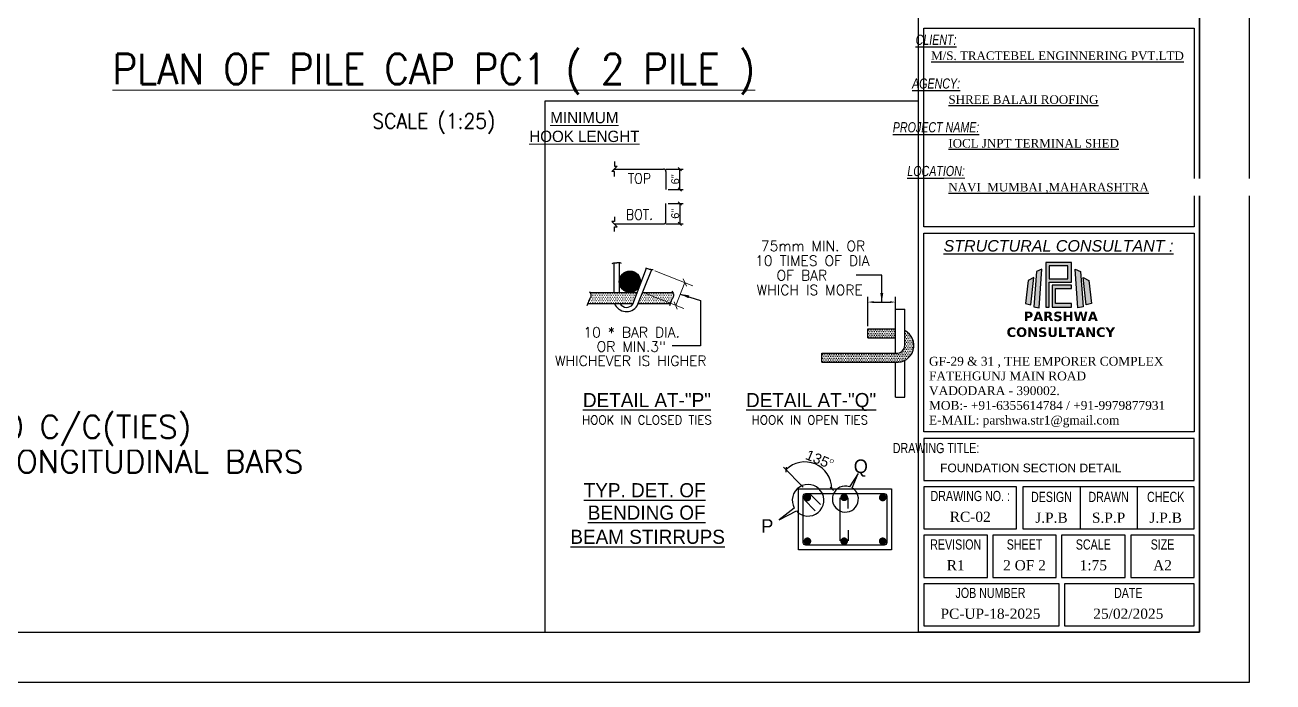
# Model space of a CAD drawing. Header units: millimetres. Extents: x 0 to 1124626, y -157535 to 82123.
# Drawn here: x 450154 to 466518, y -66152 to -57533 of the extents above; entities that cross this region are included whole.
import ezdxf
from ezdxf.enums import TextEntityAlignment as Align

# ---------------------------------------------------------------- set-up
doc = ezdxf.new("R2010")
doc.units = ezdxf.units.MM
doc.header["$MEASUREMENT"] = 0
doc.linetypes.add('$AUDIT_BAD_LTYPE8', pattern=[0])
for name, color, linetype, lineweight in [('6 TEXT', 7, 'Continuous', 25), ('DIMENSION', 11, 'Continuous', 15), ('SHEET', 7, 'Continuous', 15), ('TITLE TEXT', 50, 'Continuous', 18)]:
    doc.layers.add(name, color=color, linetype=linetype, lineweight=lineweight)
doc.layers.add('GF-COL', color=12, linetype='Continuous')
doc.styles.add('JAINIL', font='times.ttf')
doc.styles.add('MtX_romans_shx', font='romans.shx')
doc.styles.add('style1', font='romans.shx', dxfattribs={"width": 0.9, "height": 300})
doc.styles.add('style2', font='arial.ttf', dxfattribs={"height": 20})
doc.styles.add('TEXT3', font='geniso.shx')
doc.styles.add('TEXT3 0.75NA', font='geniso.shx', dxfattribs={"width": 0.75})
doc.dimstyles.new('DSC2', dxfattribs={"dimtxt": 8, "dimasz": 3, "dimexe": 3, "dimexo": 2, "dimgap": 0.5, "dimtad": 1, "dimdec": 1, "dimzin": 3, "dimdsep": 46, "dimlunit": 4, "dimtxsty": 'style2', "dimblk": 'OBLIQUE', "dimcen": 1, "dimclrd": 45, "dimclre": 8, "dimclrt": 7, "dimadec": 0, "dimazin": 0, "dimtfac": 1, "dimtdec": 1, "dimtix": 1, "dimtmove": 1, "dimatfit": 3, "dimldrblk": 'OBLIQUE', "dimfxl": 1, "dimtolj": 1, "dimtzin": 0, "dimlwd": -1, "dimlwe": -1, "dimarcsym": 0})
doc.dimstyles.get("Standard").update_dxf_attribs({"dimtxt": 0.18, "dimasz": 0.18, "dimexe": 0.18, "dimexo": 0.0625, "dimgap": 0.09, "dimtad": 0, "dimtih": 1, "dimtoh": 1, "dimdec": 4, "dimzin": 0, "dimdsep": 46, "dimtxsty": 'Standard', "dimcen": 0.09, "dimadec": 0, "dimazin": 0, "dimtfac": 1, "dimtdec": 4, "dimtofl": 0, "dimtmove": 0, "dimatfit": 3, "dimfxl": 1, "dimtolj": 1, "dimtzin": 0, "dimarcsym": 0})

# ---------------------------------------------------------------- blocks, each defined once
blk = doc.blocks.new('Q')
at = {"linetype": 'Continuous', "ltscale": 0.5, "transparency": 33554687}
h = blk.add_hatch(color=152, dxfattribs=at)
h.dxf.hatch_style = 1
h.paths.add_polyline_path([(9.79, 19.18), (9.79, 9.76), (10.5, 9.76), (10.5, 15.05), (15.19, 15.05), (15.19, 19.18)])
h.paths.add_polyline_path([(10.5, 18.5), (10.5, 15.72), (14.45, 15.72), (14.45, 18.5)], flags=16)
h = blk.add_hatch(color=152, dxfattribs=at)
h.dxf.hatch_style = 1
h.paths.add_polyline_path([(6.07, 15.37), (5.53, 10.52), (6.67, 10.29), (7.27, 16.02)])
h.paths.add_polyline_path([(18.9, 15.37), (19.44, 10.52), (18.3, 10.29), (17.7, 16.02)])
h = blk.add_hatch(color=10, dxfattribs=at)
h.dxf.hatch_style = 1
h.paths.add_polyline_path([(7.87, 17.31), (7.27, 9.83), (8.41, 9.62), (8.96, 17.82)])
h.paths.add_polyline_path([(17.1, 17.31), (17.7, 9.83), (16.56, 9.62), (16.01, 17.82)])
h = blk.add_hatch(color=152, dxfattribs=at)
h.dxf.hatch_style = 1
h.paths.add_polyline_path([(11.15, 14.43), (11.15, 9.76), (15.19, 9.76), (15.19, 10.52), (11.87, 10.52), (11.87, 13.69), (15.19, 13.69), (15.19, 14.43)])
at = {"color": 152, "linetype": 'Continuous'}
for points in [[(9.79, 19.18), (9.79, 9.76), (10.5, 9.76), (10.5, 15.05), (15.19, 15.05), (15.19, 19.18), (9.79, 19.18)], [(10.5, 18.5), (10.5, 15.72), (14.45, 15.72), (14.45, 18.5), (10.5, 18.5)], [(6.07, 15.37), (5.53, 10.52), (6.67, 10.29), (7.27, 16.02), (6.07, 15.37)], [(18.9, 15.37), (19.44, 10.52), (18.3, 10.29), (17.7, 16.02), (18.9, 15.37)], [(11.15, 14.43), (11.15, 9.76), (15.19, 9.76), (15.19, 10.52), (11.87, 10.52), (11.87, 13.69), (15.19, 13.69), (15.19, 14.43), (11.15, 14.43)]]:
    blk.add_lwpolyline(points, dxfattribs=at)
at = {"color": 10, "linetype": 'Continuous'}
for points in [[(7.87, 17.31), (7.27, 9.83), (8.41, 9.62), (8.96, 17.82), (7.87, 17.31)], [(17.1, 17.31), (17.7, 9.83), (16.56, 9.62), (16.01, 17.82), (17.1, 17.31)]]:
    blk.add_lwpolyline(points, dxfattribs=at)
at = {"linetype": 'Continuous', "insert": (1.32, 8.82), "char_height": 2, "attachment_point": 1}
blk.add_mtext_dynamic_manual_height_columns('\\pxqc;{\\fVerdana|b1|i0|c0|p34;\\C152;PARSHWA\\PCONSULTANCY }', width=23.282, gutter_width=1, heights=[6.3], dxfattribs=at)
blk = doc.blocks.new('_Oblique')
at = {"color": 0, "lineweight": -2}
blk.add_line((-0.5, -0.5), (0.5, 0.5), dxfattribs=at)
blk = doc.blocks.new('*D1137')
at = {"color": 8, "ltscale": 0.5, "transparency": 16777216}
for p, q in [((344277.7, 142366.1), (344293.1, 142366.1)), ((344279.7, 142348.1), (344293.1, 142348.1))]:
    blk.add_line(p, q, dxfattribs=at)
at = {"color": 45, "ltscale": 0.5, "transparency": 16777216}
blk.add_line((344290.1, 142348.1), (344290.1, 142366.1), dxfattribs=at)
at = {"layer": 'DEFPOINTS', "color": 0, "ltscale": 0.5, "transparency": 16777216}
for p in [(344275.7, 142366.1), (344290.1, 142366.1), (344277.7, 142348.1)]:
    blk.add_point(p, dxfattribs=at)
at = {"color": 45, "ltscale": 0.5, "transparency": 16777216, "xscale": 3, "yscale": 3, "zscale": 3}
for p, rotation in [((344290.1, 142366.1), 90), ((344290.1, 142348.1), 270)]:
    blk.add_blockref('_Oblique', p, dxfattribs=dict(at, rotation=rotation))
at = {"color": 7, "ltscale": 0.5, "transparency": 16777216, "insert": (344286, 142357.1), "char_height": 7, "attachment_point": 5, "rotation": 90, "style": 'style2'}
blk.add_mtext('\\A1;6"', dxfattribs=at)
blk = doc.blocks.new('*D1138')
at = {"color": 8, "ltscale": 0.5, "transparency": 16777216}
for p, q in [((344279.7, 142335.7), (344293.1, 142335.7)), ((344277.7, 142317.7), (344293.1, 142317.7))]:
    blk.add_line(p, q, dxfattribs=at)
at = {"color": 45, "ltscale": 0.5, "transparency": 16777216}
blk.add_line((344290.1, 142335.7), (344290.1, 142317.7), dxfattribs=at)
at = {"layer": 'DEFPOINTS', "color": 0, "ltscale": 0.5, "transparency": 16777216}
for p in [(344277.7, 142335.7), (344275.7, 142317.7), (344290.1, 142317.7)]:
    blk.add_point(p, dxfattribs=at)
at = {"color": 45, "ltscale": 0.5, "transparency": 16777216, "xscale": 3, "yscale": 3, "zscale": 3}
for p, rotation in [((344290.1, 142335.7), 90), ((344290.1, 142317.7), 270)]:
    blk.add_blockref('_Oblique', p, dxfattribs=dict(at, rotation=rotation))
at = {"color": 7, "ltscale": 0.5, "transparency": 16777216, "insert": (344286, 142326.7), "char_height": 7, "attachment_point": 5, "rotation": 90, "style": 'style2'}
blk.add_mtext('\\A1;6"', dxfattribs=at)
blk = doc.blocks.new('T')
at = {"ltscale": 0.25}
h = blk.add_hatch(dxfattribs=at)
h.set_pattern_fill('DOTS', color=256, scale=25, style=0)
h.set_pattern_definition([(0, (364628.7036, 134455.7945), (0.78125, 1.5625), [0, -1.5625])])
h.paths.add_polyline_path([(344212.47, 142257.22), (344211.86, 142255.65), (344211.51, 142252.5), (344210.21, 142251.09), (344210.2, 142251.07), (344209.84, 142250.38), (344208.66, 142247.3), (344248.66, 142247.3), (344252.48, 142257.22)])
h.paths.add_polyline_path([(344281.43, 142247.3), (344281.46, 142247.36), (344282.39, 142250.37), (344283.03, 142251.06), (344284.47, 142254.82), (344284.46, 142255.14), (344284.33, 142255.82), (344284.07, 142256.56), (344283.74, 142257.22), (344257.22, 142257.22), (344253.29, 142247.3)])
h = blk.add_hatch(dxfattribs=at)
h.set_pattern_fill('DOTS', color=256, scale=25, style=0)
h.set_pattern_definition([(0, (364154.0407, 150003.4347), (0.78125, -1.5625), [0, -1.5625])])
h.paths.add_polyline_path([(344415.5, 142203.55), (344415.5, 142195.51), (344480.73, 142195.51), (344480.73, 142195.53, 0.8245696), (344488.76, 142223.37), (344488.76, 142210.23, -0.4455468), (344481.34, 142203.55)])
h.paths.add_polyline_path([(344480.73, 142216.94), (344480.73, 142224.98), (344456.23, 142224.98), (344456.23, 142216.94)])
at = {"layer": 'GF-COL'}
h = blk.add_hatch(dxfattribs=at)
h.set_pattern_fill('ANSI31', color=6, scale=7.5, style=0)
h.set_pattern_definition([(45, (220759.7722, 92928.574), (-0.6629126074, 0.6629126074), [])])
h.paths.add_polyline_path([(344236.71, 142264.79, 0.9069864), (344255.3, 142266.61, 0.9069864), (344236.71, 142268.43)])
at = {"color": 2, "linetype": '$AUDIT_BAD_LTYPE8', "lineweight": 30}
for p, q in [((344234.7, 142368.7), (344229.9, 142363.9)), ((344232.3, 142372.9), (344232.3, 142368.7)), ((344232.3, 142368.7), (344234.7, 142368.7)), ((344232.3, 142363.9), (344229.9, 142363.9)), ((344232.13, 142366.13), (344275.72, 142366.13)), ((344232.3, 142359.7), (344232.3, 142363.9)), ((344277.72, 142364.13), (344277.72, 142348.13)), ((344277.72, 142319.67), (344277.72, 142335.67)), ((344232.3, 142324.1), (344232.3, 142319.9)), ((344232.3, 142319.9), (344229.9, 142319.9)), ((344234.7, 142315.1), (344229.9, 142319.9)), ((344232.13, 142317.67), (344275.72, 142317.67)), ((344232.3, 142310.9), (344232.3, 142315.1)), ((344232.3, 142315.1), (344234.7, 142315.1))]:
    blk.add_line(p, q, dxfattribs=at)
at = {"color": 30, "linetype": 'Continuous', "ltscale": 0.25}
for p, q in [((344456.23, 142227.36), (344456.23, 142253.28)), ((344480.73, 142242.32), (344480.73, 142253.28))]:
    blk.add_line(p, q, dxfattribs=at)
at = {"color": 30, "ltscale": 0.25}
blk.add_line((344461.23, 142248.6), (344475.73, 142248.6), dxfattribs=at)
at = {"color": 8, "linetype": 'Continuous', "ltscale": 0.25}
blk.add_line((344399.13, 142085), (344381.74, 142102.59), dxfattribs=at)
at = {"color": 0}
for p, q in [((344394.91, 142083.57), (344477.15, 142083.57)), ((344394.91, 142029.57), (344394.91, 142083.57)), ((344477.15, 142083.57), (344477.15, 142029.57)), ((344477.15, 142029.57), (344394.91, 142029.57))]:
    blk.add_line(p, q, dxfattribs=at)
at = {"color": 2, "lineweight": 30}
for p, q in [((344409.72, 142064.11), (344399.97, 142073.97)), ((344414.42, 142069.54), (344404.67, 142079.4)), ((344431.85, 142037.45), (344431.85, 142075.69)), ((344438.66, 142066.13), (344438.66, 142075.69)), ((344438.66, 142047.01), (344438.66, 142037.45))]:
    blk.add_line(p, q, dxfattribs=at)
at = {"color": 0}
for points in [[(344442.27, 142084.34), (344447.64, 142097.2), (344439.94, 142085.42)], [(344391.19, 142066.49), (344377.89, 142056.06), (344393.02, 142063.98)]]:
    blk.add_lwpolyline(points, dxfattribs=at)
at = {"color": 2, "lineweight": 30}
blk.add_lwpolyline([(344401.4, 142079.4), (344470.66, 142079.4, -0.4142136), (344472.98, 142077.09), (344472.98, 142036.06, -0.4142136), (344470.66, 142033.75), (344401.4, 142033.75, -0.4142136), (344399.09, 142036.06), (344399.09, 142077.09, -0.4142136)], format="xyb", close=True, dxfattribs=at)
at = {"color": 2, "lineweight": 30, "const_width": 3.37}
for points in [[(344402.73, 142077.53, -1), (344402.73, 142074.17, -1)], [(344435.25, 142077.68, -1), (344435.25, 142074.31, -1)], [(344469.33, 142077.53, 1), (344469.33, 142074.17, 1)], [(344402.8, 142035.53, 1), (344402.8, 142038.89, 1)], [(344435.25, 142035.51, 1), (344435.25, 142038.88, 1)], [(344469.26, 142035.53, -1), (344469.26, 142038.89, -1)]]:
    blk.add_lwpolyline(points, format="xyb", close=True, dxfattribs=at)
at = {"color": 2, "linetype": '$AUDIT_BAD_LTYPE8', "lineweight": 30}
for centre, start, end in [((344275.72, 142364.13), 0, 90), ((344275.72, 142319.67), 270, 0)]:
    blk.add_arc(centre, 2, start, end, dxfattribs=at)
at = {"color": 45, "ltscale": 0.25}
blk.add_arc((344400.54, 142083.57), 23.74, 0, 134.67372, dxfattribs=at)
at = {"color": 0}
for centre, radius, start, end in [((344403.32, 142073.39), 13.96, 222.40884, 209.60771), ((344436.32, 142074.5), 11.5, 71.64191, 58.84078)]:
    blk.add_arc(centre, radius, start, end, dxfattribs=at)
at = {"color": 30, "ltscale": 0.25}
for points in [[(344461.23, 142249.44), (344461.23, 142247.77), (344456.23, 142248.6)], [(344475.73, 142249.44), (344475.73, 142247.77), (344480.73, 142248.6)]]:
    blk.add_solid(points, dxfattribs=at)
at = {"layer": 'DIMENSION', "color": 7, "lineweight": 9}
for p, q in [((344267.99, 142276.28), (344301.64, 142262.96)), ((344286.42, 142245.67), (344294.4, 142265.83)), ((344260.01, 142256.12), (344293.66, 142242.8))]:
    blk.add_line(p, q, dxfattribs=at)
at = {"layer": 'GF-COL', "color": 5}
for p, q in [((344231.63, 142283.29), (344231.63, 142257.22)), ((344236.51, 142283.7), (344236.51, 142257.22)), ((344248.41, 142246.63), (344260.66, 142278.48)), ((344252.46, 142245.21), (344265.2, 142277.39)), ((344456.23, 142216.94), (344456.23, 142224.98)), ((344456.23, 142224.98), (344480.73, 142224.98)), ((344456.23, 142216.94), (344480.73, 142216.94)), ((344415.5, 142195.51), (344415.5, 142203.55)), ((344415.5, 142203.55), (344481.73, 142203.55)), ((344415.5, 142195.51), (344481.73, 142195.51))]:
    blk.add_line(p, q, dxfattribs=at)
at = {"layer": 'GF-COL', "color": 3}
for p, q in [((344208.55, 142247.3), (344248.66, 142247.3)), ((344210.68, 142257.22), (344252.48, 142257.22)), ((344253.29, 142247.3), (344281.49, 142247.3)), ((344257.22, 142257.22), (344283.74, 142257.22)), ((344480.73, 142242.32), (344488.76, 142242.32)), ((344480.73, 142203.55), (344480.73, 142242.32)), ((344488.76, 142210.23), (344488.76, 142242.32)), ((344480.73, 142164.64), (344480.73, 142195.53)), ((344488.76, 142164.64), (344488.76, 142197.09)), ((344480.73, 142164.64), (344488.76, 142164.64))]:
    blk.add_line(p, q, dxfattribs=at)
at = {"layer": 'GF-COL', "color": 5}
for points in [[(344230.17, 142282.78), (344230.95, 142283.09), (344231.62, 142283.28), (344232.19, 142283.39), (344232.68, 142283.44), (344233.12, 142283.45), (344233.52, 142283.44), (344233.9, 142283.43), (344234.29, 142283.45), (344234.7, 142283.51), (344235.14, 142283.59), (344235.6, 142283.66), (344236.08, 142283.71), (344236.58, 142283.69), (344237.09, 142283.59), (344237.62, 142283.38), (344238.16, 142283.03)], [(344259.62, 142278.57), (344260.55, 142278.5), (344261.4, 142278.33), (344262.23, 142278.09), (344263.1, 142277.83), (344264.06, 142277.58), (344265.16, 142277.39), (344266.47, 142277.3)]]:
    blk.add_lwpolyline(points, dxfattribs=at)
at = {"layer": 'GF-COL', "color": 3}
for points in [[(344210.11, 142258.1), (344210.68, 142257.22), (344211.09, 142256.42), (344211.35, 142255.68), (344211.48, 142255), (344211.5, 142254.38), (344211.43, 142253.79), (344211.28, 142253.24), (344211.07, 142252.72), (344210.82, 142252.22), (344210.53, 142251.68), (344210.2, 142251.07), (344209.82, 142250.33), (344209.39, 142249.42), (344208.92, 142248.29), (344208.4, 142246.88), (344207.83, 142245.15)], [(344283.09, 142258.24), (344283.66, 142257.36), (344284.07, 142256.56), (344284.33, 142255.82), (344284.46, 142255.14), (344284.48, 142254.52), (344284.41, 142253.93), (344284.26, 142253.38), (344284.06, 142252.86), (344283.81, 142252.36), (344283.51, 142251.82), (344283.18, 142251.21), (344282.8, 142250.47), (344282.37, 142249.56), (344281.9, 142248.43), (344281.38, 142247.02), (344280.82, 142245.29)]]:
    blk.add_lwpolyline(points, dxfattribs=at)
blk.add_circle((344245.92, 142266.61), 9.38, dxfattribs=at)
at = {"layer": 'GF-COL', "color": 5}
for centre, radius, start, end in [((344242.9, 142251.58), 11.38, 202.10689, 325.99255), ((344243.07, 142250.58), 6.64, 209.65943, 323.49375), ((344482.05, 142210.23), 14.76, 263.92748, 62.91109), ((344482.05, 142210.23), 6.72, 263.92748, 0)]:
    blk.add_arc(centre, radius, start, end, dxfattribs=at)
at = {"color": 45, "ltscale": 0.25, "xscale": 3, "yscale": 3, "zscale": 3}
for p, rotation in [((344383.85, 142100.46), 224.6737227689025), ((344424.28, 142083.57), 269.9999999999971)]:
    blk.add_blockref('_Oblique', p, dxfattribs=dict(at, rotation=rotation))
at = {"layer": 'DIMENSION', "color": 7, "lineweight": 9, "xscale": 5, "yscale": 5, "zscale": 5}
for p, rotation in [((344294.4, 142265.83), 68.40519299391956), ((344286.42, 142245.67), 248.4051929939196)]:
    blk.add_blockref('_Oblique', p, dxfattribs=dict(at, rotation=rotation))
at = {"color": 72, "linetype": '$AUDIT_BAD_LTYPE8', "lineweight": 18, "insert": (344254.38, 142416.78, -4252.9), "char_height": 10, "attachment_point": 3}
blk.add_mtext('\\pxqc;{\\LMINIMUM \\PHOOK LENGHT}', dxfattribs=at)
at = {"color": 7, "ltscale": 0.25, "attachment_point": 5, "rotation": 337.33686, "style": 'style2'}
for s, insert, char_height in [('\\A1;135', (344411.65, 142110.19), 9), ('\\A1;O', (344424.25, 142107.99), 3.5)]:
    blk.add_mtext(s, dxfattribs=dict(at, insert=insert, char_height=char_height))
at = {"layer": '6 TEXT', "color": 72, "style": 'style1'}
for s, height, p in [('75mm MIN. OR', 9, (344361.69, 142293.66)), ('10 TIMES OF DIA', 9, (344356.59, 142280.69)), ('OF BAR', 9, (344375.54, 142267.73)), ('WHICH IS MORE', 9, (344357.96, 142254.77)), ('10 * BAR DIA.', 9, (344204.9, 142217.4)), ('OR MIN.3"', 9, (344216.55, 142204.77)), ('WHICHEVER IS HIGHER', 9, (344179.82, 142192.19)), ('HOOK IN CLOSED TIES', 7.695, (344203.59, 142140.52)), ('HOOK IN OPEN TIES', 7.695, (344353.47, 142140.52))]:
    blk.add_text(s, height=height, dxfattribs=at).set_placement(p)
at = {"layer": '6 TEXT', "color": 8}
for s, p in [('%%UDETAIL AT-"P"', (344204.44, 142155.73)), ('%%UDETAIL AT-"Q"', (344348.55, 142155.73)), ('%%UTYP. DET. OF', (344205.13, 142076.05)), ('%%UBENDING OF', (344208.76, 142056.24)), ('%%UBEAM STIRRUPS', (344193.34, 142034.88))]:
    blk.add_text(s, height=12.5, dxfattribs=at).set_placement(p)
at = {"layer": '6 TEXT', "color": 4}
for s, p in [('Q', (344443.7, 142097.46)), ('P', (344361.98, 142044.68))]:
    blk.add_text(s, height=12, dxfattribs=at).set_placement(p)
at = {"layer": '6 TEXT', "color": 72, "char_height": 9, "attachment_point": 8, "style": 'style1'}
for s, insert in [('TOP', (344254.38, 142353.36, 4497.41)), ('BOT.', (344254.38, 142321.44, 4497.41))]:
    blk.add_mtext(s, dxfattribs=dict(at, insert=insert))
at = {"ltscale": 0.5}
for base, p1, p2, angle, picture, middle in [((344290.1, 142366.13), (344277.72, 142348.13), (344275.72, 142366.13), 90, '*D1137', (344286.03, 142357.13)), ((344290.1, 142317.67), (344277.72, 142335.67), (344275.72, 142317.67), 270, '*D1138', (344286.03, 142326.67))]:
    dim = blk.add_linear_dim(base=base, p1=p1, p2=p2, angle=angle, text='6"', dimstyle='DSC2', dxfattribs=at)
    dim.commit()
    dim.dimension.update_dxf_attribs({"geometry": picture, "text_midpoint": middle})
at = {"color": 30, "linetype": '$AUDIT_BAD_LTYPE8'}
for points in [[(344468.48, 142248.6), (344468.48, 142272.41), (344445.84, 142272.41)], [(344290.41, 142255.75), (344308.26, 142249.89), (344308.26, 142209.79), (344283.36, 142209.79)]]:
    blk.add_leader(points, dimstyle='Standard', override={"dimasz": 8, "dimgap": 0.75}, dxfattribs=at)

msp = doc.modelspace()

# ---------------------------------------------------------------- linework, layer by layer
at = {"lineweight": 25}
for p, q in [((463987.6369, -63591.5441, 0), (463987.6369, -64143.4602, 0)), ((464736.6032, -63591.5441, 0), (464736.6032, -64143.4602, 0))]:
    msp.add_line(p, q, dxfattribs=at)
at = {"lineweight": 25, "elevation": 0}
for points in [[(461872.0026, -54521.8243), (465555.433, -54521.8243), (465555.433, -65498.6306), (461872.0026, -65498.6306)], [(465485.5695, -60181.4834), (461941.8661, -60181.4834), (461941.8661, -57574.677), (465485.5695, -57574.677)], [(456968.6159, -65498.6306), (461872.0026, -65498.6306), (461872.0026, -58530.5), (456968.6159, -58530.5)], [(465485.5695, -62872.0692), (461941.8661, -62872.0692), (461941.8661, -60265.2628), (465485.5695, -60265.2628)], [(461941.8661, -63507.7647), (465485.5695, -63507.7647), (465485.5695, -62955.8486), (461941.8661, -62955.8486)], [(461941.8661, -64143.4602), (463154.8912, -64143.4602), (463154.8912, -63591.5441), (461941.8661, -63591.5441)], [(463238.6706, -64143.4602), (465485.5695, -64143.4602), (465485.5695, -63591.5441), (463238.6706, -63591.5441)], [(461941.8661, -64779.1557), (462773.891, -64779.1557), (462773.891, -64227.2396), (461941.8661, -64227.2396)], [(462843.7545, -64779.1557), (463675.7795, -64779.1557), (463675.7795, -64227.2396), (462843.7545, -64227.2396)], [(463745.643, -64779.1557), (464577.6679, -64779.1557), (464577.6679, -64227.2396), (463745.643, -64227.2396)], [(464653.5445, -64779.1557), (465485.5695, -64779.1557), (465485.5695, -64227.2396), (464653.5445, -64227.2396)], [(461941.8661, -65414.8512), (463713.7178, -65414.8512), (463713.7178, -64862.9351), (461941.8661, -64862.9351)], [(463783.5813, -65414.8512), (465485.5695, -65414.8512), (465485.5695, -64862.9351), (463783.5813, -64862.9351)]]:
    msp.add_lwpolyline(points, close=True, dxfattribs=at)

# ---------------------------------------------------------------- block references
at = {"color": 1, "ltscale": 0.5, "xscale": 14.83926843298923, "yscale": 14.83926843298923, "zscale": 14.83926843298923}
msp.add_blockref('T', (-4650271.9676, -2172033.4051, 0), dxfattribs=at)
at = {"lineweight": 25, "xscale": 62.12109905813212, "yscale": 62.12109905813212, "zscale": 62.12109905813212}
msp.add_blockref('Q', (462930.3149, -61841.6165, 0), dxfattribs=at)

# ---------------------------------------------------------------- texts
at = {"lineweight": 25, "attachment_point": 2}
for s, insert, char_height, style in [('\\pxql;{\\farial|b0|i1|c0|p0;\\L\\C1;CLIENT:}', (462100.2245, -57660.4708, 0), 133.501871, 'TEXT3 0.75NA'), ('\\pxql;{\\farial|b0|i1|c0|p0;\\L\\C1;AGENCY:}', (462100.2245, -58234.2456, 0), 133.501871, 'TEXT3 0.75NA'), ('\\pxql;{\\farial|b0|i1|c0|p0;\\L\\C1;PROJECT NAME:}', (462100.2245, -58808.0205, 0), 133.501871, 'TEXT3 0.75NA'), ('\\pxql;{\\farial|b0|i1|c0|p0;\\L\\C1;LOCATION:}', (462100.2245, -59381.7953, 0), 133.501871, 'TEXT3 0.75NA'), ('\\pxqc;{\\farial|b0|i1|c0|p0;\\L\\W1;\\C1;STRUCTURAL CONSULTANT : }', (463705.9151, -60354.977, 0), 150.560026, 'TEXT3 0.75NA'), ('\\pxql;{\\farial|b0|i0|c0|p0;\\C1;DRAWING TITLE:}', (462100.2245, -63016.2483, 0), 133.501871, 'TEXT3 0.75NA'), ('\\pxqc;{\\farial|b0|i0|c0|p0;\\C1;DRAWING NO. :}', (462548.3787, -63645.1575, 0), 133.501871, 'TEXT3 0.75NA'), ('\\pxqc;{\\farial|b0|i0|c0|p0;\\C1;DESIGN}', (463613.1538, -63656.7317, 0), 133.501871, 'TEXT3 0.75NA'), ('\\pxqc;{\\farial|b0|i0|c0|p0;\\C1;DRAWN}', (464362.12, -63656.7317, 0), 133.501871, 'TEXT3 0.75NA'), ('\\pxqc;{\\farial|b0|i0|c0|p0;\\C1;CHECK}', (465111.0863, -63656.7317, 0), 133.501871, 'TEXT3 0.75NA'), ('\\pxqc;{\\C22;RC-02}', (462548.3787, -63917.8988, 0), 133.501871, 'JAINIL'), ('\\pxqc;{\\C22;J.P.B}', (463613.1538, -63929.473, 0), 133.501871, 'JAINIL'), ('\\pxqc;{\\C22;S.P.P}', (464362.12, -63929.473, 0), 133.501871, 'JAINIL'), ('\\pxqc;{\\C22;J.P.B}', (465111.0863, -63929.473, 0), 133.501871, 'JAINIL'), ('\\pxqc;{\\farial|b0|i0|c0|p0;\\C1;REVISION}', (462357.8786, -64280.853, 0), 133.501871, 'TEXT3 0.75NA'), ('\\pxqc;{\\farial|b0|i0|c0|p0;\\C1;SHEET}', (463259.767, -64280.853, 0), 133.501871, 'TEXT3 0.75NA'), ('\\pxqc;{\\farial|b0|i0|c0|p0;\\C1;SCALE}', (464161.6555, -64280.853, 0), 133.501871, 'TEXT3 0.75NA'), ('\\pxqc;{\\farial|b0|i0|c0|p0;\\C1;SIZE}', (465069.557, -64280.853, 0), 133.501871, 'TEXT3 0.75NA'), ('\\pxqc;{\\C22;R1}', (462357.8786, -64553.5943, 0), 133.501871, 'JAINIL'), ('\\pxqc;{\\C22;2 OF 2}', (463259.767, -64553.5943, 0), 133.501871, 'JAINIL'), ('\\pxqc;{\\C22;1:75}', (464161.6555, -64553.5943, 0), 133.501871, 'JAINIL'), ('\\pxqc;{\\C22;A2}', (465069.557, -64553.5943, 0), 133.501871, 'JAINIL'), ('\\pxqc;{\\farial|b0|i0|c0|p0;\\C1;JOB NUMBER}', (462813.6381, -64916.5485, 0), 133.501871, 'TEXT3 0.75NA'), ('\\pxqc;{\\farial|b0|i0|c0|p0;\\C1;DATE}', (464620.4215, -64916.5485, 0), 133.501871, 'TEXT3 0.75NA'), ('\\pxqc;{\\C22;PC-UP-18-2025', (462813.6381, -65189.2898, 0), 133.501871, 'JAINIL'), ('\\pxqc;{\\C22;25/02/2025}', (464620.4215, -65189.2898, 0), 133.501871, 'JAINIL')]:
    msp.add_mtext(s, dxfattribs=dict(at, insert=insert, char_height=char_height, style=style))
at = {"lineweight": 25, "attachment_point": 1, "style": 'TEXT3'}
for s, insert, char_height, width in [('{\\ftimes new roman|b0|i0|c0|p0;\\LM/S. TRACTEBEL ENGINNERING PVT.LTD }', (462035.1752, -57880.1468, 0), 112.668476, 30788.018562), ('{\\ftimes new roman|b0|i0|c0|p0;\\LSHREE BALAJI ROOFING }', (462262.9461, -58455.3145, 0), 112.668476, 30788.018562), ('{\\ftimes new roman|b0|i0|c0|p0;\\LIOCL JNPT TERMINAL SHED  }', (462261.417, -59029.1624, 0), 112.668476, 30788.018562), ('{\\ftimes new roman|b0|i0|c0|p0;GF-29 & 31 , THE EMPORER COMPLEX\\PFATEHGUNJ MAIN ROAD\\PVADODARA - 390002.\\PMOB:- +91-6355614784 / +91-9979877931\\PE-MAIL: parshwa.str1@gmail.com}', (462007.6002, -61886.3859, 0), 115.754877, 31631.41477), ('\\pxql;{\\farial|b0|i0|c0|p0;\\C22;FOUNDATION SECTION DETAIL', (462153.1145, -63286.6915, 0), 112.668476, 30788.018562)]:
    msp.add_mtext(s, dxfattribs=dict(at, insert=insert, char_height=char_height, width=width))
at = {"layer": 'TITLE TEXT', "ltscale": 20, "style": 'MtX_romans_shx', "width": 0.9}
for s, height, p in [('%%UPLAN OF PILE CAP PC1 ( 2 PILE )', 400, (455514.744, -58109.713, 0)), ('SCALE (1:25)', 200, (455514.744, -58792.8914, 0))]:
    msp.add_text(s, height=height, dxfattribs=at).set_placement(p, align=Align.MIDDLE_CENTER)
at = {"layer": 'TITLE TEXT', "color": 0, "ltscale": 20, "insert": (448237.3552, -63109.5872, 0), "char_height": 300, "width": 8226.983181, "attachment_point": 1, "style": 'MtX_romans_shx', "bg_fill": 2}
msp.add_mtext('8-12# LONGITUDINAL BARS', dxfattribs=at)

# ---------------------------------------------------------------- next in the draw order: linework, layer by layer
at = {"color": 192, "lineweight": 25, "elevation": 0}
msp.add_lwpolyline([(441937.0912, -31826.444), (441937.0912, -66152.4594), (466208.0359, -66152.4594), (466208.0359, -31826.444)], close=True, dxfattribs=at)
at = {"layer": 'SHEET', "color": 220, "lineweight": 25, "elevation": 0}
msp.add_lwpolyline([(442589.6941, -32480.2729), (442589.6941, -65498.6306), (465555.433, -65498.6306), (465555.433, -32480.2729)], close=True, dxfattribs=at)

# ---------------------------------------------------------------- next in the draw order: texts
at = {"lineweight": 25, "insert": (462261.2547, -59604.5556, 0), "char_height": 112.668476, "width": 30788.018562, "attachment_point": 1, "style": 'TEXT3', "bg_fill": 2}
msp.add_mtext('{\\ftimes new roman|b0|i0|c0|p0;\\LNAVI  MUMBAI ,MAHARASHTRA }', dxfattribs=at)
at = {"layer": 'TITLE TEXT', "color": 0, "ltscale": 20, "insert": (448286.9024, -62654.8582), "char_height": 300, "width": 8226.983181, "attachment_point": 1, "style": 'MtX_romans_shx', "bg_fill": 2}
msp.add_mtext('8# @150 C/C(TIES)\\P', dxfattribs=at)

doc.saveas('drawing.dxf')
